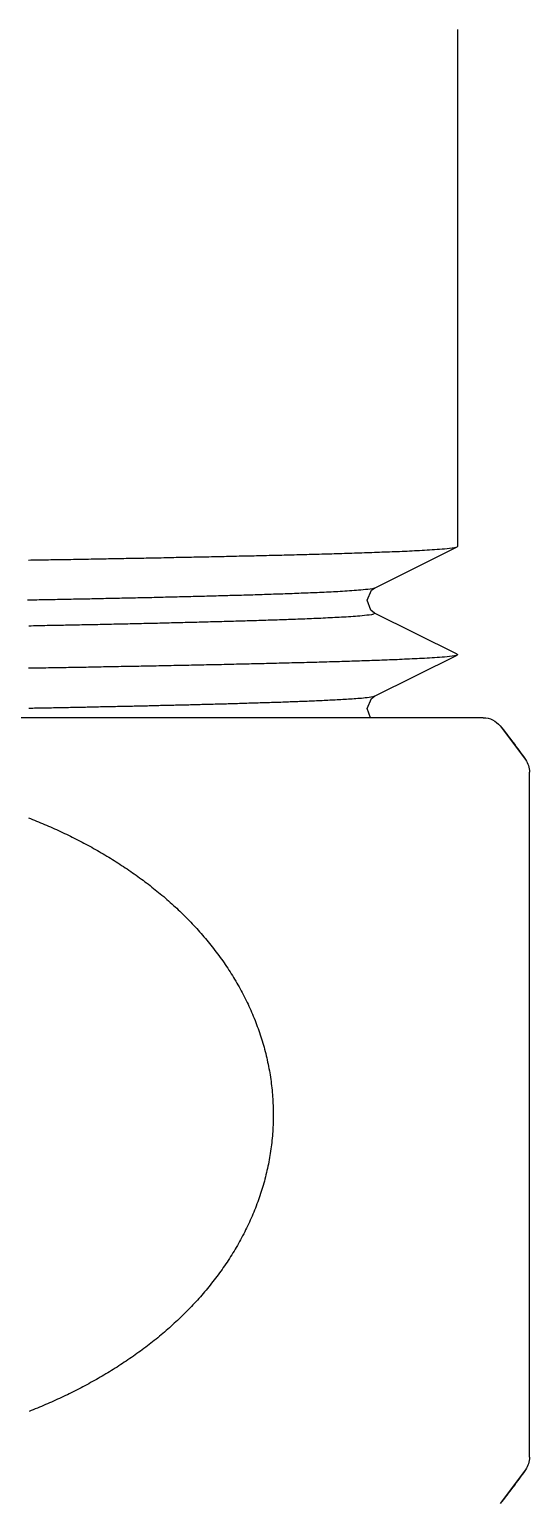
# Model space of a CAD drawing. Header units: millimetres. Extents: x 0 to 3800, y -67 to 2530.
# Drawn here: x 2336.89 to 2344.01, y 899.61 to 920.58 of the extents above; entities that cross this region are included whole.
import ezdxf

# ---------------------------------------------------------------- set-up
doc = ezdxf.new("R2010")
doc.units = ezdxf.units.MM
doc.layers.add('내부선 및 부속', color=4, linetype='Continuous')

msp = doc.modelspace()

# ---------------------------------------------------------------- linework, layer by layer
at = {"layer": '내부선 및 부속', "linetype": 'Continuous'}
for p, q in [((2342.986, 920.576), (2342.986, 913.223)), ((2341.807, 912.63), (2342.98, 913.217)), ((2342.98, 913.217), (2342.986, 913.223)), ((2342.98, 911.689), (2341.807, 912.275)), ((2341.807, 911.09), (2342.98, 911.677)), ((2343.354, 910.785), (2301.556, 910.785)), ((2343.593, 910.67), (2343.956, 910.189)), ((2344.012, 900.265), (2344.012, 910.012)), ((2343.956, 900.088), (2343.593, 899.607))]:
    msp.add_line(p, q, dxfattribs=at)
at = {"layer": '내부선 및 부속', "linetype": 'Continuous', "flags": 128}
for points in [[(2336.879, 913.028), (2336.915, 913.029), (2336.95, 913.029), (2336.986, 913.03), (2337.022, 913.03), (2337.058, 913.031), (2337.093, 913.032), (2337.129, 913.032), (2337.165, 913.033), (2337.2, 913.034), (2337.236, 913.034), (2337.272, 913.035), (2337.307, 913.035), (2337.343, 913.036), (2337.379, 913.037), (2337.415, 913.037), (2337.45, 913.038), (2337.486, 913.038), (2337.522, 913.039), (2337.557, 913.04), (2337.593, 913.04), (2337.629, 913.041), (2337.664, 913.042), (2337.7, 913.042), (2337.736, 913.043), (2337.772, 913.044), (2337.807, 913.044), (2337.843, 913.045), (2337.879, 913.045), (2337.914, 913.046), (2337.95, 913.047), (2337.986, 913.047), (2338.021, 913.048), (2338.057, 913.049), (2338.093, 913.049), (2338.129, 913.05), (2338.164, 913.051), (2338.2, 913.051), (2338.236, 913.052), (2338.271, 913.053), (2338.307, 913.053), (2338.343, 913.054), (2338.378, 913.055), (2338.414, 913.055), (2338.45, 913.056), (2338.486, 913.057), (2338.521, 913.057), (2338.557, 913.058), (2338.593, 913.059), (2338.628, 913.059), (2338.664, 913.06), (2338.7, 913.061), (2338.735, 913.062), (2338.771, 913.062), (2338.807, 913.063), (2338.843, 913.064), (2338.878, 913.064), (2338.914, 913.065), (2338.95, 913.066), (2338.985, 913.067), (2339.021, 913.067), (2339.057, 913.068), (2339.092, 913.069), (2339.128, 913.069), (2339.164, 913.07), (2339.2, 913.071), (2339.235, 913.072), (2339.271, 913.072), (2339.307, 913.073), (2339.342, 913.074), (2339.378, 913.075), (2339.414, 913.075), (2339.449, 913.076), (2339.485, 913.077), (2339.521, 913.078), (2339.557, 913.078), (2339.592, 913.079), (2339.628, 913.08), (2339.664, 913.081), (2339.699, 913.082), (2339.735, 913.082), (2339.771, 913.083), (2339.806, 913.084), (2339.842, 913.085), (2339.878, 913.086), (2339.914, 913.086), (2339.949, 913.087), (2339.985, 913.088), (2340.021, 913.089), (2340.056, 913.09), (2340.092, 913.09), (2340.128, 913.091), (2340.163, 913.092), (2340.199, 913.093), (2340.235, 913.094), (2340.27, 913.095), (2340.306, 913.096), (2340.306, 913.096), (2340.342, 913.096), (2340.378, 913.097), (2340.413, 913.098), (2340.449, 913.099), (2340.485, 913.1), (2340.52, 913.101), (2340.556, 913.102), (2340.592, 913.103), (2340.627, 913.104), (2340.663, 913.104), (2340.699, 913.105), (2340.735, 913.106), (2340.77, 913.107), (2340.806, 913.108), (2340.842, 913.109), (2340.877, 913.11), (2340.913, 913.111), (2340.949, 913.112), (2340.984, 913.113), (2341.02, 913.114), (2341.056, 913.115), (2341.091, 913.116), (2341.127, 913.117), (2341.163, 913.118), (2341.199, 913.119), (2341.234, 913.12), (2341.27, 913.121), (2341.306, 913.122), (2341.341, 913.123), (2341.377, 913.124), (2341.413, 913.126), (2341.448, 913.127), (2341.484, 913.128), (2341.52, 913.129), (2341.555, 913.13), (2341.591, 913.131), (2341.627, 913.132), (2341.662, 913.134), (2341.698, 913.135), (2341.734, 913.136), (2341.77, 913.137), (2341.805, 913.139), (2341.841, 913.14), (2341.877, 913.141), (2341.912, 913.143), (2341.948, 913.144), (2341.984, 913.145), (2342.019, 913.147), (2342.055, 913.148), (2342.091, 913.15), (2342.126, 913.151), (2342.162, 913.152), (2342.198, 913.154), (2342.233, 913.156), (2342.269, 913.157), (2342.305, 913.159), (2342.34, 913.161), (2342.376, 913.162), (2342.412, 913.164), (2342.447, 913.166), (2342.483, 913.168), (2342.519, 913.17), (2342.554, 913.172), (2342.59, 913.174), (2342.626, 913.176), (2342.661, 913.179), (2342.697, 913.181), (2342.733, 913.183), (2342.768, 913.186), (2342.804, 913.189), (2342.839, 913.193), (2342.874, 913.197), (2342.91, 913.201), (2342.946, 913.206), (2342.98, 913.216), (2342.98, 913.216)], [(2341.807, 912.63), (2341.776, 912.62), (2341.743, 912.615), (2341.71, 912.611), (2341.678, 912.607), (2341.645, 912.603), (2341.613, 912.6), (2341.58, 912.598), (2341.548, 912.595), (2341.515, 912.593), (2341.482, 912.591), (2341.449, 912.588), (2341.417, 912.586), (2341.384, 912.584), (2341.351, 912.582), (2341.319, 912.58), (2341.286, 912.578), (2341.253, 912.577), (2341.221, 912.575), (2341.188, 912.573), (2341.155, 912.572), (2341.123, 912.57), (2341.09, 912.569), (2341.057, 912.567), (2341.025, 912.566), (2340.992, 912.564), (2340.959, 912.563), (2340.926, 912.561), (2340.894, 912.56), (2340.861, 912.559), (2340.828, 912.557), (2340.795, 912.556), (2340.763, 912.555), (2340.73, 912.554), (2340.697, 912.552), (2340.665, 912.551), (2340.632, 912.55), (2340.599, 912.549), (2340.566, 912.547), (2340.534, 912.546), (2340.501, 912.545), (2340.468, 912.544), (2340.436, 912.543), (2340.403, 912.542), (2340.37, 912.541), (2340.337, 912.54), (2340.305, 912.538), (2340.272, 912.537), (2340.239, 912.536), (2340.206, 912.535), (2340.174, 912.534), (2340.141, 912.533), (2340.108, 912.532), (2340.076, 912.531), (2340.043, 912.53), (2340.01, 912.529), (2339.977, 912.528), (2339.945, 912.527), (2339.912, 912.526), (2339.879, 912.525), (2339.846, 912.524), (2339.814, 912.523), (2339.781, 912.523), (2339.748, 912.522), (2339.716, 912.521), (2339.683, 912.52), (2339.65, 912.519), (2339.617, 912.518), (2339.585, 912.517), (2339.552, 912.516), (2339.519, 912.515), (2339.486, 912.514), (2339.454, 912.514), (2339.421, 912.513), (2339.388, 912.512), (2339.356, 912.511), (2339.323, 912.51), (2339.29, 912.509), (2339.257, 912.508), (2339.225, 912.508), (2339.192, 912.507), (2339.159, 912.506), (2339.126, 912.505), (2339.094, 912.504), (2339.061, 912.504), (2339.028, 912.503), (2338.995, 912.502), (2338.963, 912.501), (2338.93, 912.5), (2338.897, 912.5), (2338.865, 912.499), (2338.832, 912.498), (2338.799, 912.497), (2338.766, 912.496), (2338.734, 912.496), (2338.701, 912.495), (2338.668, 912.494), (2338.635, 912.493), (2338.603, 912.493), (2338.57, 912.492), (2338.537, 912.491), (2338.537, 912.491), (2338.504, 912.49), (2338.472, 912.49), (2338.439, 912.489), (2338.406, 912.488), (2338.373, 912.488), (2338.341, 912.487), (2338.308, 912.486), (2338.275, 912.485), (2338.243, 912.485), (2338.21, 912.484), (2338.177, 912.483), (2338.144, 912.482), (2338.112, 912.482), (2338.079, 912.481), (2338.046, 912.48), (2338.013, 912.48), (2337.981, 912.479), (2337.948, 912.478), (2337.915, 912.478), (2337.882, 912.477), (2337.85, 912.476), (2337.817, 912.476), (2337.784, 912.475), (2337.752, 912.474), (2337.719, 912.474), (2337.686, 912.473), (2337.653, 912.472), (2337.621, 912.471), (2337.588, 912.471), (2337.555, 912.47), (2337.522, 912.47), (2337.49, 912.469), (2337.457, 912.468), (2337.424, 912.468), (2337.391, 912.467), (2337.359, 912.466), (2337.326, 912.466), (2337.293, 912.465), (2337.26, 912.464), (2337.228, 912.464), (2337.195, 912.463), (2337.162, 912.462), (2337.13, 912.462), (2337.097, 912.461), (2337.064, 912.46), (2337.031, 912.46), (2336.999, 912.459), (2336.966, 912.459), (2336.933, 912.458), (2336.9, 912.457), (2336.868, 912.457)], [(2341.807, 912.275), (2341.755, 912.315), (2341.7, 912.457), (2341.762, 912.598), (2341.807, 912.63)], [(2341.807, 912.275), (2341.793, 912.257), (2341.761, 912.251), (2341.728, 912.246), (2341.696, 912.242), (2341.663, 912.238), (2341.631, 912.235), (2341.598, 912.232), (2341.565, 912.229), (2341.533, 912.227), (2341.5, 912.224), (2341.467, 912.222), (2341.435, 912.22), (2341.402, 912.218), (2341.369, 912.216), (2341.337, 912.214), (2341.304, 912.212), (2341.271, 912.21), (2341.239, 912.209), (2341.206, 912.207), (2341.173, 912.205), (2341.14, 912.204), (2341.108, 912.202), (2341.075, 912.201), (2341.042, 912.199), (2341.01, 912.198), (2340.977, 912.196), (2340.944, 912.195), (2340.911, 912.193), (2340.879, 912.192), (2340.846, 912.191), (2340.813, 912.189), (2340.781, 912.188), (2340.748, 912.187), (2340.715, 912.186), (2340.682, 912.184), (2340.65, 912.183), (2340.617, 912.182), (2340.584, 912.181), (2340.552, 912.18), (2340.519, 912.178), (2340.486, 912.177), (2340.453, 912.176), (2340.421, 912.175), (2340.388, 912.174), (2340.355, 912.173), (2340.323, 912.172), (2340.29, 912.171), (2340.257, 912.17), (2340.224, 912.169), (2340.192, 912.168), (2340.159, 912.167), (2340.126, 912.165), (2340.093, 912.164), (2340.061, 912.163), (2340.028, 912.162), (2339.995, 912.162), (2339.963, 912.161), (2339.93, 912.16), (2339.897, 912.159), (2339.864, 912.158), (2339.832, 912.157), (2339.799, 912.156), (2339.766, 912.155), (2339.733, 912.154), (2339.701, 912.153), (2339.668, 912.152), (2339.635, 912.151), (2339.602, 912.15), (2339.57, 912.149), (2339.537, 912.149), (2339.504, 912.148), (2339.472, 912.147), (2339.439, 912.146), (2339.406, 912.145), (2339.373, 912.144), (2339.341, 912.143), (2339.308, 912.143), (2339.275, 912.142), (2339.242, 912.141), (2339.21, 912.14), (2339.177, 912.139), (2339.144, 912.138), (2339.112, 912.138), (2339.079, 912.137), (2339.046, 912.136), (2339.013, 912.135), (2338.981, 912.134), (2338.948, 912.134), (2338.915, 912.133), (2338.882, 912.132), (2338.85, 912.131), (2338.817, 912.13), (2338.784, 912.13), (2338.751, 912.129), (2338.719, 912.128), (2338.686, 912.127), (2338.653, 912.127), (2338.62, 912.126), (2338.588, 912.125), (2338.555, 912.124), (2338.555, 912.124), (2338.522, 912.124), (2338.49, 912.123), (2338.457, 912.122), (2338.424, 912.121), (2338.391, 912.121), (2338.359, 912.12), (2338.326, 912.119), (2338.293, 912.118), (2338.26, 912.118), (2338.228, 912.117), (2338.195, 912.116), (2338.162, 912.116), (2338.129, 912.115), (2338.097, 912.114), (2338.064, 912.113), (2338.031, 912.113), (2337.999, 912.112), (2337.966, 912.111), (2337.933, 912.111), (2337.9, 912.11), (2337.868, 912.109), (2337.835, 912.109), (2337.802, 912.108), (2337.769, 912.107), (2337.737, 912.107), (2337.704, 912.106), (2337.671, 912.105), (2337.638, 912.105), (2337.606, 912.104), (2337.573, 912.103), (2337.54, 912.103), (2337.507, 912.102), (2337.475, 912.101), (2337.442, 912.101), (2337.409, 912.1), (2337.377, 912.099), (2337.344, 912.099), (2337.311, 912.098), (2337.278, 912.097), (2337.246, 912.097), (2337.213, 912.096), (2337.18, 912.095), (2337.147, 912.095), (2337.115, 912.094), (2337.082, 912.094), (2337.049, 912.093), (2337.016, 912.092), (2336.984, 912.092), (2336.951, 912.091), (2336.918, 912.09), (2336.885, 912.09)], [(2342.98, 911.676), (2342.946, 911.667), (2342.91, 911.662), (2342.874, 911.657), (2342.839, 911.653), (2342.804, 911.649), (2342.768, 911.646), (2342.733, 911.644), (2342.697, 911.641), (2342.661, 911.639), (2342.626, 911.636), (2342.59, 911.634), (2342.554, 911.632), (2342.519, 911.63), (2342.483, 911.628), (2342.447, 911.626), (2342.412, 911.624), (2342.376, 911.622), (2342.34, 911.621), (2342.305, 911.619), (2342.269, 911.617), (2342.233, 911.616), (2342.198, 911.614), (2342.162, 911.613), (2342.126, 911.611), (2342.091, 911.61), (2342.055, 911.608), (2342.019, 911.607), (2341.984, 911.605), (2341.948, 911.604), (2341.912, 911.603), (2341.877, 911.601), (2341.841, 911.6), (2341.805, 911.599), (2341.77, 911.598), (2341.734, 911.596), (2341.698, 911.595), (2341.662, 911.594), (2341.627, 911.593), (2341.591, 911.591), (2341.555, 911.59), (2341.52, 911.589), (2341.484, 911.588), (2341.448, 911.587), (2341.413, 911.586), (2341.377, 911.585), (2341.341, 911.584), (2341.306, 911.582), (2341.27, 911.581), (2341.234, 911.58), (2341.199, 911.579), (2341.163, 911.578), (2341.127, 911.577), (2341.091, 911.576), (2341.056, 911.575), (2341.02, 911.574), (2340.984, 911.573), (2340.949, 911.572), (2340.913, 911.571), (2340.877, 911.57), (2340.842, 911.569), (2340.806, 911.568), (2340.77, 911.567), (2340.735, 911.566), (2340.699, 911.566), (2340.663, 911.565), (2340.627, 911.564), (2340.592, 911.563), (2340.556, 911.562), (2340.52, 911.561), (2340.485, 911.56), (2340.449, 911.559), (2340.413, 911.558), (2340.378, 911.557), (2340.342, 911.557), (2340.306, 911.556), (2340.27, 911.555), (2340.235, 911.554), (2340.199, 911.553), (2340.163, 911.552), (2340.128, 911.551), (2340.092, 911.551), (2340.056, 911.55), (2340.021, 911.549), (2339.985, 911.548), (2339.949, 911.547), (2339.914, 911.547), (2339.878, 911.546), (2339.842, 911.545), (2339.806, 911.544), (2339.771, 911.543), (2339.735, 911.543), (2339.699, 911.542), (2339.664, 911.541), (2339.628, 911.54), (2339.592, 911.539), (2339.557, 911.539), (2339.521, 911.538), (2339.485, 911.537), (2339.449, 911.536), (2339.414, 911.536), (2339.414, 911.536), (2339.378, 911.535), (2339.342, 911.534), (2339.307, 911.533), (2339.271, 911.533), (2339.235, 911.532), (2339.2, 911.531), (2339.164, 911.53), (2339.128, 911.53), (2339.092, 911.529), (2339.057, 911.528), (2339.021, 911.527), (2338.985, 911.527), (2338.95, 911.526), (2338.914, 911.525), (2338.878, 911.525), (2338.843, 911.524), (2338.807, 911.523), (2338.771, 911.522), (2338.735, 911.522), (2338.7, 911.521), (2338.664, 911.52), (2338.628, 911.52), (2338.593, 911.519), (2338.557, 911.518), (2338.521, 911.518), (2338.486, 911.517), (2338.45, 911.516), (2338.414, 911.516), (2338.378, 911.515), (2338.343, 911.514), (2338.307, 911.514), (2338.271, 911.513), (2338.236, 911.512), (2338.2, 911.512), (2338.164, 911.511), (2338.129, 911.51), (2338.093, 911.51), (2338.057, 911.509), (2338.021, 911.508), (2337.986, 911.508), (2337.95, 911.507), (2337.914, 911.506), (2337.879, 911.506), (2337.843, 911.505), (2337.807, 911.504), (2337.772, 911.504), (2337.736, 911.503), (2337.7, 911.502), (2337.664, 911.502), (2337.629, 911.501), (2337.593, 911.501), (2337.557, 911.5), (2337.522, 911.499), (2337.486, 911.499), (2337.45, 911.498), (2337.415, 911.497), (2337.379, 911.497), (2337.343, 911.496), (2337.307, 911.496), (2337.272, 911.495), (2337.236, 911.494), (2337.2, 911.494), (2337.165, 911.493), (2337.129, 911.492), (2337.093, 911.492), (2337.058, 911.491), (2337.022, 911.491), (2336.986, 911.49), (2336.95, 911.489), (2336.915, 911.489), (2336.879, 911.488)], [(2342.98, 911.688), (2342.98, 911.688), (2342.98, 911.688), (2342.98, 911.688), (2342.98, 911.688), (2342.98, 911.688), (2342.98, 911.688), (2342.981, 911.688), (2342.981, 911.688), (2342.981, 911.688), (2342.981, 911.688), (2342.981, 911.688), (2342.981, 911.688), (2342.981, 911.687), (2342.981, 911.687), (2342.981, 911.687), (2342.981, 911.687), (2342.982, 911.687), (2342.982, 911.687), (2342.982, 911.687), (2342.982, 911.687), (2342.982, 911.687), (2342.982, 911.687), (2342.982, 911.687), (2342.982, 911.687), (2342.982, 911.687), (2342.982, 911.687), (2342.983, 911.687), (2342.983, 911.687), (2342.983, 911.686), (2342.983, 911.686), (2342.983, 911.686), (2342.983, 911.686), (2342.983, 911.686), (2342.983, 911.686), (2342.983, 911.686), (2342.983, 911.686), (2342.983, 911.686), (2342.984, 911.686), (2342.984, 911.686), (2342.984, 911.686), (2342.984, 911.686), (2342.984, 911.685), (2342.984, 911.685), (2342.984, 911.685), (2342.984, 911.685), (2342.984, 911.685), (2342.984, 911.685), (2342.984, 911.685), (2342.984, 911.685), (2342.985, 911.685), (2342.985, 911.685), (2342.985, 911.685), (2342.985, 911.685), (2342.985, 911.684), (2342.985, 911.684), (2342.985, 911.684), (2342.985, 911.684), (2342.985, 911.684), (2342.985, 911.684), (2342.985, 911.684), (2342.985, 911.684), (2342.985, 911.684), (2342.985, 911.684), (2342.985, 911.684), (2342.985, 911.684), (2342.985, 911.683), (2342.985, 911.683), (2342.986, 911.683), (2342.986, 911.683), (2342.986, 911.683), (2342.986, 911.683), (2342.986, 911.683), (2342.986, 911.683), (2342.986, 911.683), (2342.986, 911.683), (2342.986, 911.683), (2342.986, 911.683), (2342.986, 911.682), (2342.986, 911.682), (2342.986, 911.682), (2342.986, 911.682), (2342.986, 911.682), (2342.986, 911.682), (2342.986, 911.682), (2342.986, 911.682), (2342.986, 911.682), (2342.986, 911.682), (2342.986, 911.682), (2342.986, 911.681), (2342.986, 911.681), (2342.986, 911.681), (2342.985, 911.681), (2342.985, 911.681), (2342.985, 911.681), (2342.985, 911.681), (2342.985, 911.681), (2342.985, 911.681), (2342.985, 911.681), (2342.985, 911.681), (2342.985, 911.681), (2342.985, 911.681), (2342.985, 911.68), (2342.985, 911.68), (2342.985, 911.68), (2342.985, 911.68), (2342.985, 911.68), (2342.985, 911.68), (2342.985, 911.68), (2342.985, 911.68), (2342.985, 911.68), (2342.984, 911.68), (2342.984, 911.68), (2342.984, 911.68), (2342.984, 911.679), (2342.984, 911.679), (2342.984, 911.679), (2342.984, 911.679), (2342.984, 911.679), (2342.984, 911.679), (2342.984, 911.679), (2342.984, 911.679), (2342.984, 911.679), (2342.983, 911.679), (2342.983, 911.679), (2342.983, 911.679), (2342.983, 911.679), (2342.983, 911.678), (2342.983, 911.678), (2342.983, 911.678), (2342.983, 911.678), (2342.983, 911.678), (2342.983, 911.678), (2342.983, 911.678), (2342.982, 911.678), (2342.982, 911.678), (2342.982, 911.678), (2342.982, 911.678), (2342.982, 911.678), (2342.982, 911.678), (2342.982, 911.678), (2342.982, 911.678), (2342.982, 911.677), (2342.982, 911.677), (2342.981, 911.677), (2342.981, 911.677), (2342.981, 911.677), (2342.981, 911.677), (2342.981, 911.677), (2342.981, 911.677), (2342.981, 911.677), (2342.981, 911.677), (2342.981, 911.677), (2342.981, 911.677), (2342.98, 911.677), (2342.98, 911.677), (2342.98, 911.677), (2342.98, 911.677), (2342.98, 911.677), (2342.98, 911.677), (2342.98, 911.676), (2342.98, 911.676)], [(2341.807, 911.09), (2341.781, 911.082), (2341.755, 911.077), (2341.728, 911.073), (2341.702, 911.07), (2341.675, 911.067), (2341.649, 911.064), (2341.622, 911.061), (2341.595, 911.059), (2341.569, 911.057), (2341.542, 911.055), (2341.515, 911.053), (2341.489, 911.051), (2341.462, 911.049), (2341.435, 911.048), (2341.408, 911.046), (2341.382, 911.044), (2341.355, 911.043), (2341.328, 911.041), (2341.301, 911.04), (2341.275, 911.038), (2341.248, 911.037), (2341.221, 911.035), (2341.195, 911.034), (2341.168, 911.033), (2341.141, 911.031), (2341.115, 911.03), (2341.088, 911.029), (2341.061, 911.027), (2341.034, 911.026), (2341.008, 911.025), (2340.981, 911.024), (2340.954, 911.023), (2340.927, 911.022), (2340.901, 911.02), (2340.874, 911.019), (2340.847, 911.018), (2340.82, 911.017), (2340.794, 911.016), (2340.767, 911.015), (2340.74, 911.014), (2340.713, 911.013), (2340.687, 911.012), (2340.66, 911.011), (2340.633, 911.01), (2340.607, 911.009), (2340.58, 911.008), (2340.553, 911.007), (2340.526, 911.006), (2340.5, 911.005), (2340.473, 911.004), (2340.446, 911.003), (2340.419, 911.002), (2340.393, 911.002), (2340.366, 911.001), (2340.339, 911), (2340.312, 910.999), (2340.286, 910.998), (2340.259, 910.997), (2340.232, 910.996), (2340.205, 910.995), (2340.179, 910.995), (2340.152, 910.994), (2340.125, 910.993), (2340.098, 910.992), (2340.072, 910.991), (2340.045, 910.99), (2340.018, 910.99), (2339.991, 910.989), (2339.965, 910.988), (2339.938, 910.987), (2339.911, 910.986), (2339.884, 910.986), (2339.858, 910.985), (2339.831, 910.984), (2339.804, 910.983), (2339.777, 910.983), (2339.751, 910.982), (2339.724, 910.981), (2339.697, 910.98), (2339.67, 910.98), (2339.644, 910.979), (2339.617, 910.978), (2339.59, 910.977), (2339.563, 910.977), (2339.537, 910.976), (2339.51, 910.975), (2339.483, 910.975), (2339.456, 910.974), (2339.43, 910.973), (2339.403, 910.972), (2339.376, 910.972), (2339.349, 910.971), (2339.323, 910.97), (2339.296, 910.97), (2339.269, 910.969), (2339.242, 910.968), (2339.216, 910.968), (2339.189, 910.967), (2339.162, 910.966), (2339.135, 910.966), (2339.135, 910.966), (2339.109, 910.965), (2339.082, 910.964), (2339.055, 910.964), (2339.028, 910.963), (2339.002, 910.962), (2338.975, 910.962), (2338.948, 910.961), (2338.921, 910.96), (2338.895, 910.96), (2338.868, 910.959), (2338.841, 910.958), (2338.814, 910.958), (2338.788, 910.957), (2338.761, 910.957), (2338.734, 910.956), (2338.707, 910.955), (2338.681, 910.955), (2338.654, 910.954), (2338.627, 910.953), (2338.6, 910.953), (2338.574, 910.952), (2338.547, 910.952), (2338.52, 910.951), (2338.493, 910.95), (2338.467, 910.95), (2338.44, 910.949), (2338.413, 910.949), (2338.386, 910.948), (2338.36, 910.947), (2338.333, 910.947), (2338.306, 910.946), (2338.279, 910.946), (2338.253, 910.945), (2338.226, 910.944), (2338.199, 910.944), (2338.172, 910.943), (2338.146, 910.943), (2338.119, 910.942), (2338.092, 910.942), (2338.065, 910.941), (2338.039, 910.94), (2338.012, 910.94), (2337.985, 910.939), (2337.958, 910.939), (2337.932, 910.938), (2337.905, 910.938), (2337.878, 910.937), (2337.851, 910.936), (2337.825, 910.936), (2337.798, 910.935), (2337.771, 910.935), (2337.744, 910.934), (2337.718, 910.934), (2337.691, 910.933), (2337.664, 910.933), (2337.637, 910.932), (2337.611, 910.931), (2337.584, 910.931), (2337.557, 910.93), (2337.53, 910.93), (2337.504, 910.929), (2337.477, 910.929), (2337.45, 910.928), (2337.423, 910.928), (2337.397, 910.927), (2337.37, 910.927), (2337.343, 910.926), (2337.316, 910.926), (2337.289, 910.925), (2337.263, 910.925), (2337.236, 910.924), (2337.209, 910.923), (2337.182, 910.923), (2337.156, 910.922), (2337.129, 910.922), (2337.102, 910.921), (2337.075, 910.921), (2337.049, 910.92), (2337.022, 910.92), (2336.995, 910.919), (2336.968, 910.919), (2336.942, 910.918), (2336.915, 910.918), (2336.888, 910.917)], [(2341.751, 910.785), (2341.7, 910.917), (2341.762, 911.058), (2341.807, 911.09)], [(2336.88, 909.362), (2336.909, 909.351), (2336.938, 909.339), (2336.967, 909.328), (2336.996, 909.316), (2337.024, 909.304), (2337.053, 909.292), (2337.082, 909.28), (2337.11, 909.268), (2337.139, 909.256), (2337.167, 909.243), (2337.196, 909.231), (2337.224, 909.218), (2337.253, 909.206), (2337.281, 909.193), (2337.309, 909.18), (2337.337, 909.167), (2337.366, 909.154), (2337.394, 909.14), (2337.422, 909.127), (2337.45, 909.113), (2337.478, 909.1), (2337.505, 909.086), (2337.533, 909.072), (2337.561, 909.058), (2337.589, 909.044), (2337.616, 909.03), (2337.644, 909.015), (2337.671, 909.001), (2337.699, 908.986), (2337.726, 908.972), (2337.754, 908.957), (2337.781, 908.942), (2337.808, 908.927), (2337.835, 908.911), (2337.862, 908.896), (2337.889, 908.881), (2337.916, 908.865), (2337.943, 908.849), (2337.97, 908.834), (2337.996, 908.818), (2338.023, 908.802), (2338.05, 908.785), (2338.076, 908.769), (2338.102, 908.753), (2338.129, 908.736), (2338.155, 908.719), (2338.181, 908.702), (2338.207, 908.685), (2338.233, 908.668), (2338.259, 908.651), (2338.285, 908.634), (2338.311, 908.616), (2338.336, 908.599), (2338.362, 908.581), (2338.387, 908.563), (2338.413, 908.545), (2338.438, 908.527), (2338.463, 908.509), (2338.488, 908.49), (2338.513, 908.472), (2338.538, 908.453), (2338.563, 908.435), (2338.587, 908.416), (2338.612, 908.397), (2338.636, 908.377), (2338.661, 908.358), (2338.685, 908.339), (2338.709, 908.319), (2338.733, 908.299), (2338.757, 908.28), (2338.781, 908.26), (2338.805, 908.24), (2338.829, 908.219), (2338.852, 908.199), (2338.875, 908.178), (2338.899, 908.158), (2338.922, 908.137), (2338.945, 908.116), (2338.968, 908.095), (2338.991, 908.074), (2339.013, 908.052), (2339.036, 908.031), (2339.058, 908.009), (2339.081, 907.987), (2339.103, 907.966), (2339.125, 907.944), (2339.147, 907.921), (2339.169, 907.899), (2339.19, 907.877), (2339.212, 907.854), (2339.233, 907.831), (2339.254, 907.809), (2339.275, 907.786), (2339.296, 907.763), (2339.317, 907.739), (2339.338, 907.716), (2339.358, 907.693), (2339.378, 907.669), (2339.378, 907.669), (2339.399, 907.645), (2339.419, 907.621), (2339.438, 907.597), (2339.458, 907.573), (2339.478, 907.549), (2339.497, 907.525), (2339.516, 907.5), (2339.535, 907.475), (2339.554, 907.451), (2339.573, 907.426), (2339.591, 907.401), (2339.61, 907.376), (2339.628, 907.35), (2339.646, 907.325), (2339.664, 907.299), (2339.681, 907.274), (2339.699, 907.248), (2339.716, 907.222), (2339.733, 907.196), (2339.75, 907.17), (2339.766, 907.144), (2339.783, 907.118), (2339.799, 907.091), (2339.815, 907.064), (2339.831, 907.038), (2339.847, 907.011), (2339.862, 906.984), (2339.878, 906.957), (2339.893, 906.93), (2339.908, 906.902), (2339.922, 906.875), (2339.937, 906.848), (2339.951, 906.82), (2339.965, 906.792), (2339.979, 906.764), (2339.992, 906.736), (2340.006, 906.708), (2340.019, 906.68), (2340.032, 906.652), (2340.045, 906.624), (2340.057, 906.595), (2340.069, 906.567), (2340.081, 906.538), (2340.093, 906.509), (2340.105, 906.48), (2340.116, 906.451), (2340.127, 906.422), (2340.138, 906.393), (2340.149, 906.364), (2340.159, 906.335), (2340.169, 906.305), (2340.179, 906.276), (2340.189, 906.246), (2340.198, 906.217), (2340.207, 906.187), (2340.216, 906.157), (2340.225, 906.127), (2340.233, 906.098), (2340.242, 906.068), (2340.25, 906.037), (2340.257, 906.007), (2340.265, 905.977), (2340.272, 905.947), (2340.279, 905.917), (2340.285, 905.886), (2340.292, 905.856), (2340.298, 905.825), (2340.304, 905.795), (2340.309, 905.764), (2340.315, 905.734), (2340.32, 905.703), (2340.325, 905.672), (2340.329, 905.641), (2340.333, 905.611), (2340.337, 905.58), (2340.341, 905.549), (2340.345, 905.518), (2340.348, 905.487), (2340.351, 905.456), (2340.353, 905.425), (2340.356, 905.394), (2340.358, 905.363), (2340.36, 905.332), (2340.361, 905.301), (2340.363, 905.27), (2340.364, 905.239), (2340.364, 905.208), (2340.365, 905.177), (2340.365, 905.146), (2340.365, 905.115), (2340.365, 905.084), (2340.364, 905.052), (2340.363, 905.021), (2340.362, 904.99), (2340.36, 904.959), (2340.359, 904.928), (2340.357, 904.897), (2340.355, 904.866), (2340.352, 904.835), (2340.349, 904.804), (2340.349, 904.804), (2340.346, 904.773), (2340.343, 904.742), (2340.339, 904.711), (2340.335, 904.681), (2340.331, 904.65), (2340.327, 904.619), (2340.322, 904.588), (2340.317, 904.558), (2340.312, 904.527), (2340.307, 904.496), (2340.301, 904.466), (2340.295, 904.435), (2340.289, 904.405), (2340.282, 904.374), (2340.275, 904.344), (2340.268, 904.314), (2340.261, 904.284), (2340.253, 904.253), (2340.246, 904.223), (2340.238, 904.193), (2340.229, 904.163), (2340.221, 904.133), (2340.212, 904.104), (2340.203, 904.074), (2340.193, 904.044), (2340.184, 904.015), (2340.174, 903.985), (2340.164, 903.956), (2340.154, 903.926), (2340.143, 903.897), (2340.133, 903.868), (2340.122, 903.839), (2340.11, 903.81), (2340.099, 903.781), (2340.087, 903.752), (2340.075, 903.724), (2340.063, 903.695), (2340.051, 903.667), (2340.038, 903.638), (2340.025, 903.61), (2340.012, 903.582), (2339.999, 903.554), (2339.985, 903.526), (2339.972, 903.498), (2339.958, 903.47), (2339.944, 903.442), (2339.929, 903.415), (2339.915, 903.387), (2339.9, 903.36), (2339.885, 903.333), (2339.87, 903.305), (2339.854, 903.278), (2339.839, 903.251), (2339.823, 903.225), (2339.807, 903.198), (2339.791, 903.172), (2339.774, 903.145), (2339.758, 903.119), (2339.741, 903.093), (2339.724, 903.066), (2339.707, 903.041), (2339.689, 903.015), (2339.672, 902.989), (2339.654, 902.963), (2339.636, 902.938), (2339.618, 902.913), (2339.6, 902.887), (2339.581, 902.862), (2339.563, 902.837), (2339.544, 902.812), (2339.525, 902.788), (2339.506, 902.763), (2339.487, 902.739), (2339.467, 902.714), (2339.448, 902.69), (2339.428, 902.666), (2339.408, 902.642), (2339.388, 902.618), (2339.367, 902.594), (2339.347, 902.571), (2339.327, 902.547), (2339.306, 902.524), (2339.285, 902.501), (2339.264, 902.478), (2339.243, 902.455), (2339.222, 902.432), (2339.2, 902.41), (2339.179, 902.387), (2339.157, 902.365), (2339.135, 902.343), (2339.113, 902.321), (2339.091, 902.299), (2339.069, 902.277), (2339.046, 902.255), (2339.024, 902.234), (2339.001, 902.212), (2338.979, 902.191), (2338.956, 902.17), (2338.933, 902.149), (2338.91, 902.128), (2338.91, 902.128), (2338.886, 902.107), (2338.863, 902.087), (2338.84, 902.066), (2338.816, 902.046), (2338.792, 902.026), (2338.769, 902.006), (2338.745, 901.986), (2338.721, 901.966), (2338.697, 901.947), (2338.672, 901.927), (2338.648, 901.908), (2338.624, 901.889), (2338.599, 901.869), (2338.574, 901.85), (2338.55, 901.832), (2338.525, 901.813), (2338.5, 901.794), (2338.475, 901.776), (2338.45, 901.758), (2338.424, 901.739), (2338.399, 901.721), (2338.374, 901.703), (2338.348, 901.686), (2338.323, 901.668), (2338.297, 901.65), (2338.271, 901.633), (2338.245, 901.616), (2338.219, 901.599), (2338.193, 901.582), (2338.167, 901.565), (2338.141, 901.548), (2338.115, 901.531), (2338.088, 901.515), (2338.062, 901.498), (2338.035, 901.482), (2338.009, 901.466), (2337.982, 901.45), (2337.955, 901.434), (2337.929, 901.418), (2337.902, 901.403), (2337.875, 901.387), (2337.848, 901.372), (2337.821, 901.356), (2337.793, 901.341), (2337.766, 901.326), (2337.739, 901.311), (2337.711, 901.296), (2337.684, 901.282), (2337.656, 901.267), (2337.629, 901.253), (2337.601, 901.238), (2337.574, 901.224), (2337.546, 901.21), (2337.518, 901.196), (2337.49, 901.182), (2337.462, 901.169), (2337.434, 901.155), (2337.406, 901.141), (2337.378, 901.128), (2337.35, 901.115), (2337.321, 901.102), (2337.293, 901.089), (2337.265, 901.076), (2337.236, 901.063), (2337.208, 901.05), (2337.179, 901.038), (2337.151, 901.025), (2337.122, 901.013), (2337.093, 901.001), (2337.065, 900.988), (2337.036, 900.976), (2337.007, 900.964), (2336.978, 900.953), (2336.949, 900.941), (2336.92, 900.929), (2336.891, 900.918)]]:
    msp.add_lwpolyline(points, dxfattribs=at)
for points in [[(2343.354, 910.785, -0.226267), (2343.593, 910.67)], [(2343.593, 910.67, -0.017162), (2343.956, 910.189)], [(2343.956, 910.189, -0.154225), (2344.012, 910.012)], [(2344.012, 900.265, -0.154225), (2343.956, 900.088)], [(2343.956, 900.088, -0.017162), (2343.593, 899.607)]]:
    msp.add_lwpolyline(points, format="xyb", dxfattribs=at)

doc.saveas('drawing.dxf')
